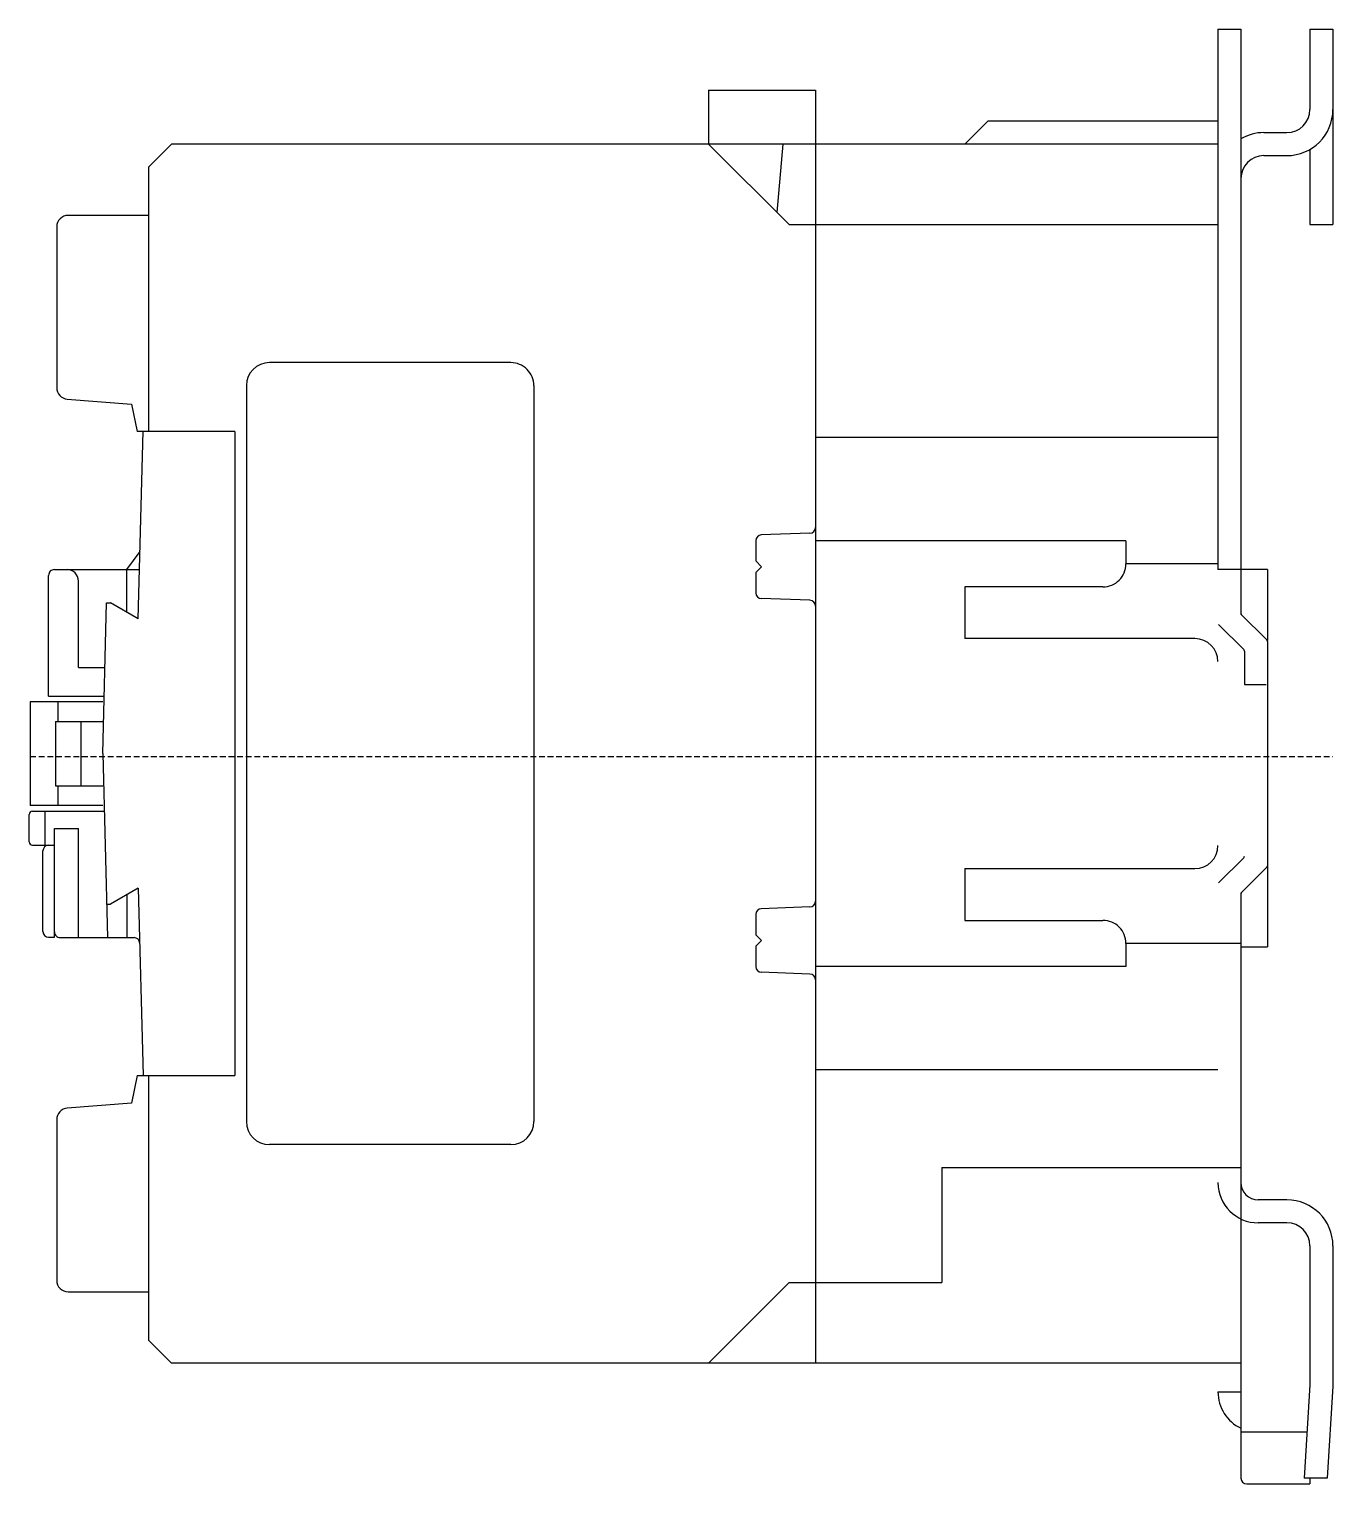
# Model space of a CAD drawing. Extents: x 0 to 113, y 0 to 127.
import ezdxf

# ---------------------------------------------------------------- set-up
doc = ezdxf.new("R2010")
doc.units = 0
doc.linetypes.add('DASHED', pattern=[0.75, 0.5, -0.25])
doc.layers.add('-15N-THT. THIẾT BỊ ĐÓNG MỞ', color=40, linetype='CONTINUOUS')

# ---------------------------------------------------------------- blocks, each defined once
blk = doc.blocks.new('06 - N - SC CTT CHIẾU HÔNG LC1D40~65')
at = {"layer": '-15N-THT. THIẾT BỊ ĐÓNG MỞ'}
for p, q in [((-10, 63.25), (-10, 16.25)), ((-10, 63.25), (-8, 63.25)), ((-8, 63.25), (-8, 12.378357)), ((-2, 63.25), (-2, 56.25)), ((-2, 63.25), (0, 63.25)), ((0, 63.25), (0, 46.25)), ((-54.299987, 57.950012), (-44.999984, 57.950012)), ((-54.299987, 57.950012), (-54.299987, 53.250015)), ((-44.999984, 57.950012), (-44.999984, -52.749985)), ((-29.999923, 55.249985), (-31.999885, 53.250027)), ((-10, 55.249954), (-30, 55.249954)), ((-100.999923, 53.25003), (-102.999954, 51.249996)), ((-10, 53.249954), (-100.999954, 53.249954)), ((-54.300003, 53.250042), (-47.299987, 46.250027)), ((-47.839981, 53.25), (-48.359695, 47.309708)), ((-6, 54.25), (-4, 54.25)), ((-6, 52.25), (-4, 52.25)), ((-2, 52.785904), (-2, 46.25)), ((-102.999939, 51.249985), (-102.999939, 28.25)), ((-102.999939, 47.049988), (-109.999939, 47.049988)), ((-110.999939, 46.049988), (-110.999939, 32.076019)), ((-47.299972, 46.250015), (-10, 46.250015)), ((-2, 46.25), (0, 46.25)), ((-71.499939, 34.250015), (-92.499939, 34.250015)), ((-94.499939, 32.250015), (-94.499939, -31.749985)), ((-69.499939, 32.250015), (-69.499939, -31.749985)), ((-110.076553, 31.078991), (-104.499984, 30.650024)), ((-104.500045, 30.650011), (-104.000045, 28.250019)), ((-95.499939, 28.25), (-103.999939, 28.25)), ((-103.900039, 11.960275), (-103.472503, 28.28738)), ((-103.472473, 28.287399), (-95.499939, 28.287399)), ((-95.499939, 28.25), (-95.499939, -27.74997)), ((-10, 27.749969), (-45, 27.749969)), ((-45.482559, 19.41478), (-49.717453, 19.266893)), ((-104.899933, 16.249996), (-103.746353, 17.829023)), ((-50.199981, 18.767181), (-50.199981, 17.000015)), ((-18, 18.749954), (-45, 18.749954)), ((-18, 18.749954), (-18, 16.749969)), ((-50.199997, 17.000021), (-49.699997, 16.500021)), ((-49.699997, 16.500021), (-50.199997, 16.00002)), ((-10, 16.749954), (-18, 16.749954)), ((-111.69989, 5.250015), (-111.69989, 15.750015)), ((-111.19989, 16.250015), (-103.787658, 16.250015)), ((-109.099914, 7.750015), (-109.099914, 15.250015)), ((-104.899963, 12.537598), (-104.899963, 16.250015)), ((-50.199981, 16.000015), (-50.199981, 14.232864)), ((-5.699951, 16.25), (-10, 16.25)), ((-5.699951, 16.25), (-5.699951, 10.07843)), ((-20, 14.749969), (-32, 14.749969)), ((-32, 14.749969), (-32, 10.249954)), ((-107, 0.25001), (-106.656997, 13.348974)), ((-106.656921, 13.348984), (-106.305359, 13.348984)), ((-103.899978, 11.960245), (-106.305328, 13.348978)), ((-45.482544, 13.585259), (-49.717453, 13.733146)), ((-9.94152, 11.491444), (-7.758575, 9.308494)), ((-8, 12.378348), (-5.758613, 10.136962)), ((-12, 10.249954), (-32, 10.249954)), ((-7.699951, 9.16716), (-7.699951, 6.250046)), ((-5.699951, 9.99559), (-5.699951, -16.550003)), ((-109.099914, 7.750015), (-106.803528, 7.750015)), ((-111.69989, 5.250015), (-106.869079, 5.250015)), ((-7.699951, 6.250046), (-5.800049, 6.250046)), ((-113.299987, 4.750015), (-113.299987, -4.249985)), ((-106.999939, 4.750015), (-113.299987, 4.750015)), ((-110.899841, 4.750015), (-110.899841, 3.050018)), ((-111.099945, 3.050018), (-106.999939, 3.050018)), ((-111.099945, 3.050018), (-111.099945, -2.549988)), ((-108.899933, 3.050018), (-108.899933, -2.549988)), ((-107, 0.250018), (-106.581024, -15.749975)), ((-111.099945, -2.549988), (-106.999939, -2.549988)), ((-110.899841, -2.549988), (-110.899841, -4.249985)), ((-113.399841, -7.412598), (-113.399841, -5.049988)), ((-106.999939, -4.249985), (-113.299987, -4.249985)), ((-113.099792, -4.749985), (-106.869079, -4.749985)), ((-111.999939, -7.712601), (-111.999939, -4.749985)), ((-111.19989, -15.712601), (-111.19989, -6.249985)), ((-111.19989, -6.249985), (-109.099914, -6.249985)), ((-109.099914, -15.749985), (-109.099914, -6.249985)), ((-113.099792, -7.712601), (-111.19989, -7.712601)), ((-112.19989, -15.212601), (-112.19989, -8.212601)), ((-7.758629, -8.808642), (-9.941406, -10.991421)), ((-32, -9.749924), (-32, -14.249924)), ((-32, -9.749924), (-12, -9.749924)), ((-5.758522, -9.636916), (-7.999992, -11.878389)), ((-103.899933, -11.460191), (-106.305404, -12.848985)), ((-104.899963, -12.037552), (-104.899963, -15.749985)), ((-103.900039, -11.460232), (-103.47348, -27.749985)), ((-8, -11.878449), (-8, -62.75)), ((-106.656921, -12.848938), (-106.305359, -12.848938)), ((-50.199981, -13.732834), (-50.199981, -15.5)), ((-45.482559, -13.085228), (-49.717453, -13.233114)), ((-32, -14.249939), (-20, -14.249939)), ((-111.69989, -15.712601), (-111.19989, -15.712601)), ((-110.69989, -15.749985), (-104.274719, -15.749985)), ((-50.199966, -15.500003), (-49.699966, -16.000004)), ((-49.699966, -16.000004), (-50.199966, -16.500004)), ((-18, -16.249939), (-18, -18.249924)), ((-8, -16.250046), (-18, -16.250046)), ((-50.199981, -16.499985), (-50.199981, -18.267151)), ((-8, -16.550003), (-5.699951, -16.550003)), ((-45.482559, -18.914747), (-49.717453, -18.766863)), ((-18, -18.249908), (-45, -18.249908)), ((-104, -27.749935), (-104.5, -30.149931)), ((-103.999939, -27.74997), (-95.499939, -27.74997)), ((-102.999939, -27.74997), (-102.999939, -50.749954)), ((-10, -27.249924), (-45, -27.249924)), ((-104.500015, -30.149965), (-110.076538, -30.57893)), ((-110.999939, -31.575974), (-110.999939, -45.549942)), ((-71.499939, -33.749985), (-92.499939, -33.749985)), ((-33.999984, -35.749954), (-33.999984, -45.749985)), ((-33.999984, -35.75), (-8, -35.75)), ((-4, -38.549988), (-6.5, -38.549988)), ((-4, -40.549988), (-6.5, -40.549988)), ((-2, -42.549988), (-2, -54.687592)), ((0, -42.549988), (0, -54.750031)), ((-109.999939, -46.549957), (-102.999939, -46.549957)), ((-47.299957, -45.749985), (-54.299957, -52.749985)), ((-47.299987, -45.749985), (-33.999984, -45.749985)), ((-100.999969, -52.75005), (-103, -50.750023)), ((-8, -52.749924), (-100.999954, -52.749924)), ((-10, -55.249985), (-8, -55.249985)), ((-1.996254, -54.625233), (-2.504051, -62.750011)), ((-0.000152, -54.749989), (-0.500152, -62.750011)), ((-2.254059, -58.75), (-8, -58.75)), ((-0.5, -62.75), (-2.503906, -62.75)), ((-2, -62.75), (-2, -63.25)), ((-7.5, -63.25), (-2, -63.25))]:
    blk.add_line(p, q, dxfattribs=at)
at = {"layer": '-15N-THT. THIẾT BỊ ĐÓNG MỞ', "color": 6, "linetype": 'DASHED'}
blk.add_line((-113.299987, 0), (0, 0), dxfattribs=at)
at = {"layer": '-15N-THT. THIẾT BỊ ĐÓNG MỞ'}
for centre, radius, start, end in [((-4, 56.25), 2, 270.000054, 0.000036), ((-4, 56.25), 4, 270.000054, 0.000036), ((-6, 50.25), 4, 89.999963, 120.000012), ((-6, 50.25), 2, 90.000063, 180.000017), ((-109.999939, 46.049988), 1, 90.000063, 180.000017), ((-92.499939, 32.250015), 2, 90.000008, 179.99998998), ((-71.499939, 32.250015), 2, 359.999981, 90.000018), ((-109.999939, 32.076019), 1, 180.000072, 265.601276), ((-49.699981, 18.767181), 0.5, 91.999997, 180.000017), ((-45.499984, 19.914459), 0.5, 271.999988, 0.000145), ((-20, 16.749969), 2, 269.999999, 0.000036), ((-111.19989, 15.750015), 0.5, 89.999963, 179.99996403), ((-110.099914, 15.250015), 1, 0.000036, 89.999963), ((-49.699981, 14.232864), 0.5, 180.0004, 267.999983), ((-45.499984, 13.085587), 0.5, 0.000364, 88.000029), ((-7.800049, 12.461273), 0.2, 180.000045, 225.000008), ((-12, 8.249954), 2, 0.000036, 90.000018), ((-5.899902, 9.99559), 0.2, 0.000036, 45.000054), ((-7.899902, 9.16716), 0.2, 359.999981, 45), ((-113.099792, -5.049988), 0.3, 89.999963, 179.99996403), ((-113.099792, -7.412598), 0.3, 179.999963, 269.999972), ((-111.69989, -8.212601), 0.5, 90.000018, 180), ((-12, -7.749924), 2, 269.999972, 359.999968), ((-7.899902, -8.66716), 0.2, 315.000018, 0.000036), ((-5.899902, -9.49559), 0.2, 314.999949, 359.999968), ((-45.499984, -12.585556), 0.5, 271.999988, 0.000145), ((-7.800049, -11.961273), 0.2, 134.999999, 180.000017), ((-49.699981, -13.732834), 0.5, 91.999997, 180.000017), ((-20, -16.249939), 2, 359.999981, 90.000018), ((-111.69989, -15.212601), 0.5, 179.99999, 269.999972), ((-110.69989, -15.249985), 0.5, 179.999963, 269.999972), ((-104.274719, -16.249985), 0.5, 1.499891, 89.994827), ((-49.699981, -18.267151), 0.5, 180.0004, 267.999983), ((-45.499984, -19.414413), 0.5, 0.000364, 88.000029), ((-109.999939, -31.575989), 1, 94.398714, 179.99992737), ((-92.499939, -31.749985), 2, 179.99999, 269.999972), ((-71.499939, -31.749985), 2, 269.999972, 359.999968), ((-6.5, -37.049988), 3.5, 179.999963, 269.999917), ((-6.5, -37.049988), 1.5, 179.999963, 269.999917), ((-4, -42.549988), 4, 0.000036, 90.000018), ((-4, -42.549988), 2, 0.000036, 90.000018), ((-109.999939, -45.549957), 1, 179.99999, 269.999917), ((-6.5, -55.25), 3.5, 179.999963, 244.623033), ((-7.5, -62.75), 0.5, 180.000045, 269.999972)]:
    blk.add_arc(centre, radius, start, end, dxfattribs=at)

msp = doc.modelspace()

# ---------------------------------------------------------------- block references
msp.add_blockref('06 - N - SC CTT CHIẾU HÔNG LC1D40~65', (113.399841, 63.25))

doc.saveas('drawing.dxf')
